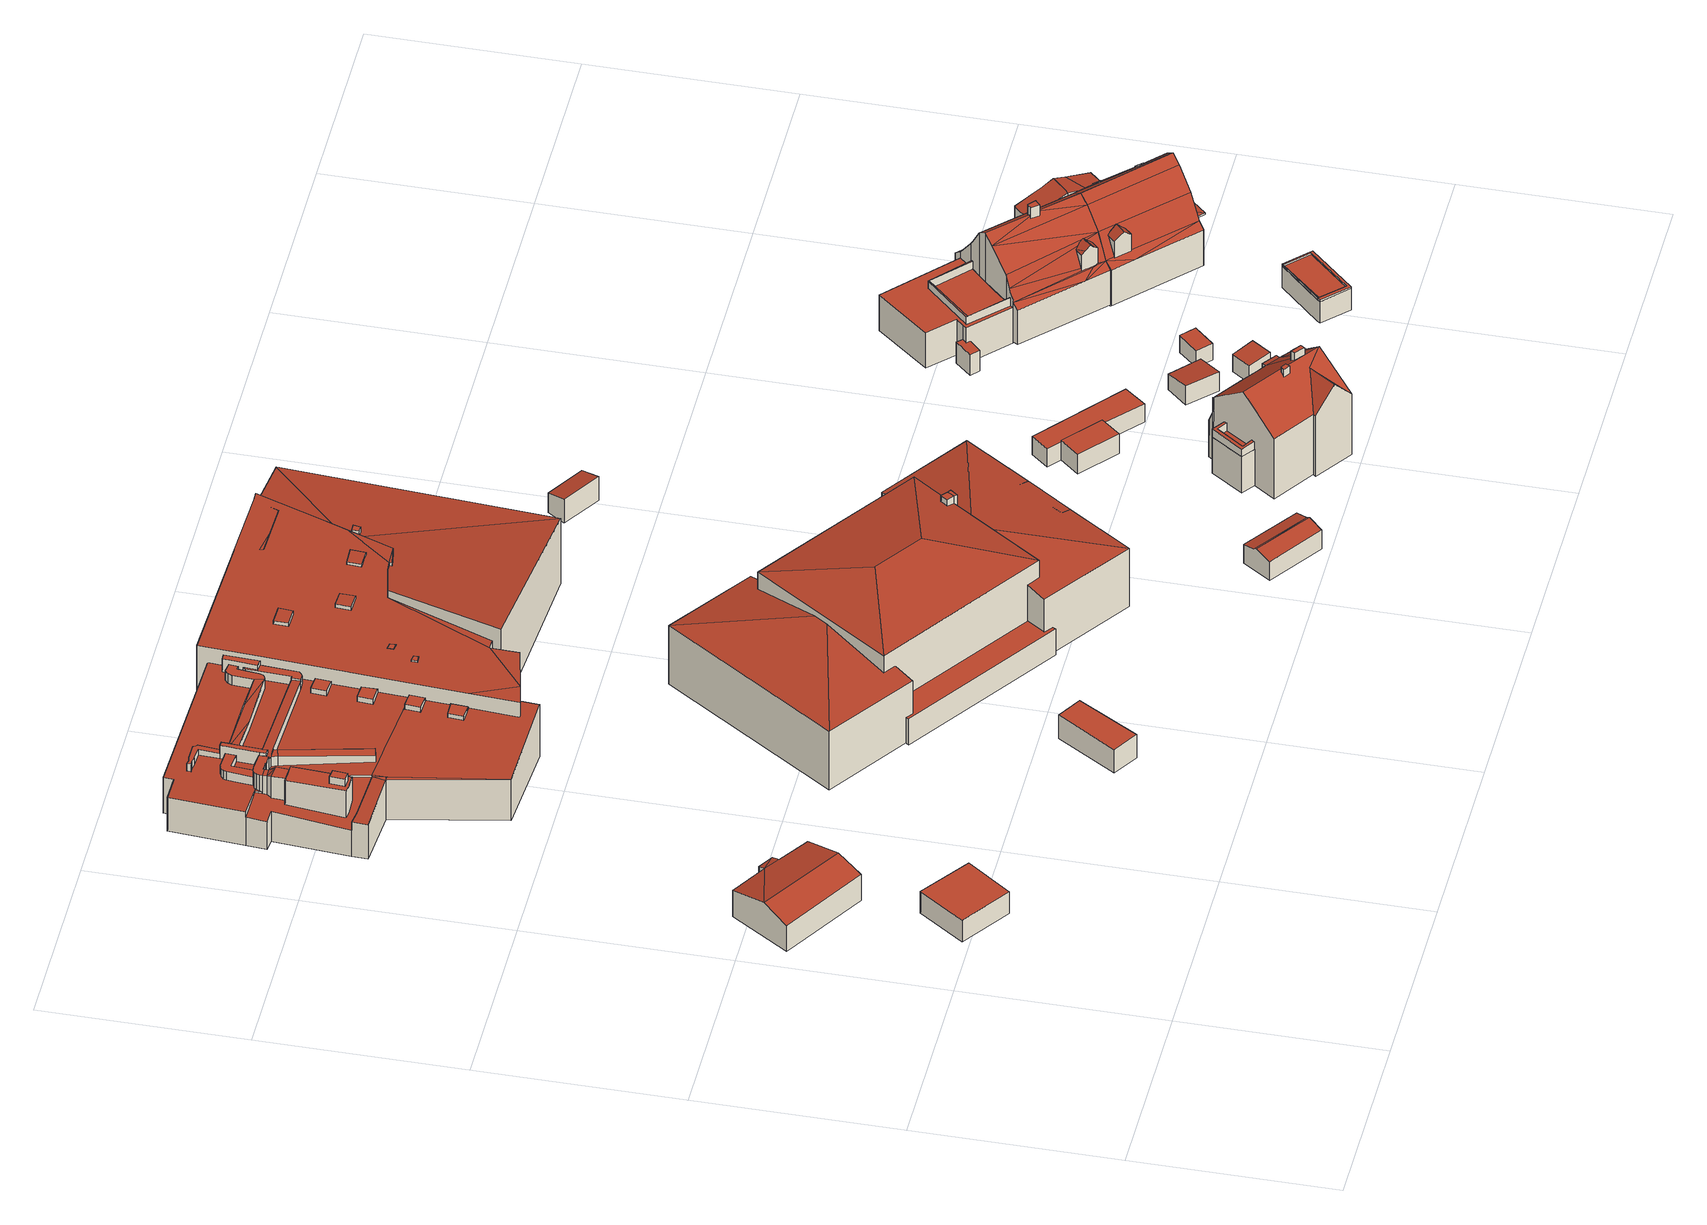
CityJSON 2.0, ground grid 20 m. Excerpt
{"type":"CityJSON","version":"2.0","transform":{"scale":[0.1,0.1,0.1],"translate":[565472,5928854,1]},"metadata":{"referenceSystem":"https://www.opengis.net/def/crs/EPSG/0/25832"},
"CityObjects":{
"building1":{"type":"Building","attributes":{"Grundfläche 2D":"32.081772","Grundhöhe NN":"3.167"},"geometry":[{"type":"Solid","lod":"3","boundaries":[[[[0,1,2,3]],[[4,5,3,2]],[[5,6,0,3]],[[6,7,1,0]],[[7,4,2,1]],[[7,6,5,4]]]],"semantics":{"surfaces":[{"type":"RoofSurface"},{"type":"WallSurface"},{"type":"GroundSurface"}],"values":[[0,1,1,1,1,2]]}}]},
"building2":{"type":"Building","attributes":{"Grundfläche 2D":"66.304563","Grundhöhe NN":"3.018"},"geometry":[{"type":"Solid","lod":"3","boundaries":[[[[8,9,10,11,12]],[[8,12,13]],[[8,13,14]],[[9,8,15]],[[16,10,9,17]],[[12,11,18,19]],[[13,12,19,20]],[[14,13,20,21]],[[8,14,21,22]],[[15,8,22,23]],[[17,9,15,23,24]],[[16,17,24,25]],[[18,11,10,16,25]],[[20,19,18,25,24,23,22,21]]]],"semantics":{"surfaces":[{"type":"RoofSurface"},{"type":"WallSurface"},{"type":"GroundSurface"}],"values":[[0,0,0,0,0,1,1,1,1,1,1,1,1,2]]}}]},
"building3":{"type":"Building","attributes":{"Grundfläche 2D":"19.728749","Grundhöhe NN":"2.658"},"geometry":[{"type":"Solid","lod":"3","boundaries":[[[[26,27,28,29]],[[30,31,29,28]],[[31,32,26,29]],[[32,33,27,26]],[[33,30,28,27]],[[33,32,31,30]]]],"semantics":{"surfaces":[{"type":"RoofSurface"},{"type":"WallSurface"},{"type":"GroundSurface"}],"values":[[0,1,1,1,1,2]]}}]},
"building4":{"type":"Building","attributes":{"Grundfläche 2D":"1103.505964","Grundhöhe NN":"2.574"},"children":["building4-1","building4-2","building4-3","building4-4","building4-5","building4-6","building4-7","building4-8","building4-9","building4-10","building4-11","building4-12","building4-13","building4-14","building4-15","building4-16","building4-17","building4-18","building4-19","building4-20","building4-21","building4-22","building4-23"],"geometry":[{"type":"MultiSurface","lod":"3","boundaries":[[[34,35,36]],[[37,38,39,40,41,42,43,44,45,36,35,46,47]],[[34,48,49,35]],[[50,49,48]],[[51,52,53,54,55,56,57],[58,59,60,61]],[[62,63,64,65,66,67,68,69,70,71,72,73,74]],[[75,68,67]],[[76,69,68]],[[77,70,69]],[[78,79,72]],[[79,73,72]],[[80,81,82,83,84,85,86,87,88]],[[84,83,82]],[[89,90,91,92,93,94,84,82,95,96,97,98,99],[100,101,102,103,104,105,106,107,108,109,110,111,112,113,114,115,116]],[[117,93,92,91,118]],[[84,119,120,85]],[[85,121,122,86]],[[123,124,125]],[[126,124,123]],[[124,127,128,129,71,130,131,125]],[[132,133,134,94,135,136,137,138,139,140,141,142],[143,144,145,146,147,148,149,150]],[[120,119,121]],[[151,121,119,152,153]],[[120,121,85]],[[43,42,41,108,107,106]],[[106,105,44,43]],[[105,104,45,44]],[[104,103,36,45]],[[103,102,101,48,34,36]],[[50,100,116,115,35,49]],[[115,114,46,35]],[[114,113,47,46]],[[37,47,113,112]],[[112,111,38,37]],[[111,110,109,40,39,38]],[[145,154,155,144,143,57,56,55,146]],[[149,52,51,57,143,150]],[[149,148,147,54,53,52]],[[55,54,147,146]],[[74,126,156,157,62]],[[158,159,160,161,62,157]],[[162,163,161,160,159,158,164,165]],[[63,163,162,165,164,166,167,168]],[[63,168,167,166,169,64]],[[96,95,82,81,80,75,67,66,65,64,169,170,97]],[[171,76,68,75,80,88,172]],[[69,76,171,173]],[[77,69,173,174]],[[129,72,71]],[[72,129,128,78]],[[78,128,127,79]],[[74,73,79,127,124,126]],[[98,97,170,175]],[[99,98,175,176]],[[89,99,176,177]],[[89,177,178,139,90]],[[90,139,138,91]],[[91,138,137,118]],[[93,117,118,137,136,135]],[[93,135,94]],[[94,134,84]],[[84,134,133,119]],[[179,86,122,121,180,181]],[[87,86,179,182]],[[88,87,182,172]],[[125,131,183,184]],[[123,125,184,185]],[[126,123,185,156]],[[70,130,71]],[[174,183,131,130,70,77]],[[119,133,132,152]],[[152,132,142,153]],[[153,142,186,187,151]],[[121,151,187,180]],[[140,139,178,188]],[[141,140,188,189]],[[142,141,189,186]],[[171,172,182,179,181,180,187,186,189,188,178,177,176,175,170,169,166,164,158,157,156,185,184,183,174,173]],[[163,63,62,161]]],"semantics":{"surfaces":[{"type":"RoofSurface"},{"type":"WallSurface"},{"type":"GroundSurface"}],"values":[0,0,0,0,0,0,0,0,0,0,0,0,0,0,0,0,0,0,0,0,0,0,0,0,1,1,1,1,1,1,1,1,1,1,1,1,1,1,1,1,1,1,1,1,1,1,1,1,1,1,1,1,1,1,1,1,1,1,1,1,1,1,1,1,1,1,1,1,1,1,1,1,1,1,1,1,1,2,0]}}]},
"building4-1":{"type":"BuildingInstallation","parents":["building4"],"geometry":[{"type":"MultiSurface","lod":"3","boundaries":[[[190,191,192,193,194]],[[195,196,197,192,191,190]],[[197,198,193,192]],[[199,194,193,198,200]],[[199,195,190,194]]],"semantics":{"surfaces":[{"type":"RoofSurface"},{"type":"WallSurface"}],"values":[0,1,1,1,1]}}]},
"building4-2":{"type":"BuildingInstallation","parents":["building4"],"geometry":[{"type":"MultiSurface","lod":"3","boundaries":[[[201,202,203,204]],[[205,206,202,201]],[[206,207,203,202]],[[208,204,203,207]],[[208,205,201,204]]],"semantics":{"surfaces":[{"type":"RoofSurface"},{"type":"WallSurface"}],"values":[0,1,1,1,1]}}]},
"building4-3":{"type":"BuildingInstallation","parents":["building4"],"geometry":[{"type":"MultiSurface","lod":"3","boundaries":[[[209,210,211,212,213,214,215,216,217,218,219]],[[220,221,215,214,222]],[[221,223,216,215]],[[224,225,219,218]],[[225,226,209,219]],[[227,210,209,226]],[[227,228,211,210]],[[228,229,212,211]]],"semantics":{"surfaces":[{"type":"RoofSurface"},{"type":"WallSurface"}],"values":[0,1,1,1,1,1,1,1]}}]},
"building4-4":{"type":"BuildingInstallation","parents":["building4"],"geometry":[{"type":"MultiSurface","lod":"3","boundaries":[[[230,231,232,233,234,235,236,237,238,239,240,241,242,243,244]],[[245,246,235,234]],[[246,247,236,235]],[[247,248,249,238,237,236]],[[249,250,239,238]],[[250,251,240,239]],[[251,252,241,240]],[[252,253,242,241]],[[253,254,243,242]],[[254,255,244,243]],[[255,256,257,231,230,244]],[[257,258,232,231]],[[258,259,233,232]]],"semantics":{"surfaces":[{"type":"RoofSurface"},{"type":"WallSurface"}],"values":[0,1,1,1,1,1,1,1,1,1,1,1,1]}}]},
"building4-5":{"type":"BuildingInstallation","parents":["building4"],"geometry":[{"type":"MultiSurface","lod":"3","boundaries":[[[260,261,262,263,264]],[[265,266,262,261]],[[266,267,263,262]],[[108,41,40,109,268,269,270,260,264,263,267]],[[270,271,261,260]],[[261,271,265]]],"semantics":{"surfaces":[{"type":"RoofSurface"},{"type":"WallSurface"}],"values":[0,1,1,1,1,1]}}]},
"building4-6":{"type":"BuildingInstallation","parents":["building4"],"geometry":[{"type":"MultiSurface","lod":"3","boundaries":[[[272,273,274,275,276]],[[277,274,273,278,279]],[[277,280,275,274]],[[281,282,272,276,275,280,283]]],"semantics":{"surfaces":[{"type":"RoofSurface"},{"type":"WallSurface"}],"values":[0,1,1,1]}}]},
"building4-7":{"type":"BuildingInstallation","parents":["building4"],"geometry":[{"type":"MultiSurface","lod":"3","boundaries":[[[284,273,272,285,286,287]],[[285,272,282,288]],[[273,284,287,289,290,278]]],"semantics":{"surfaces":[{"type":"RoofSurface"},{"type":"WallSurface"}],"values":[0,1,1]}}]},
"building4-8":{"type":"BuildingInstallation","parents":["building4"],"geometry":[{"type":"MultiSurface","lod":"3","boundaries":[[[291,292,293,294]],[[294,293,295,296]],[[296,297,291,294]],[[292,291,297,298]],[[298,295,293,292]]],"semantics":{"surfaces":[{"type":"RoofSurface"},{"type":"WallSurface"}],"values":[0,1,1,1,1]}}]},
"building4-9":{"type":"BuildingInstallation","parents":["building4"],"geometry":[{"type":"MultiSurface","lod":"3","boundaries":[[[299,300,301]],[[302,303,304,299,301,305,306,307,308,309,310,287,286,311,312]],[[299,304,313,314]],[[315,316,308,307]],[[317,289,287,310]],[[285,312,311]],[[285,311,286]],[[318,302,312,285,288]]],"semantics":{"surfaces":[{"type":"RoofSurface"},{"type":"WallSurface"}],"values":[0,0,1,1,1,1,1,1]}}]},
"building4-10":{"type":"BuildingInstallation","parents":["building4"],"geometry":[{"type":"MultiSurface","lod":"3","boundaries":[[[319,320,321,322,323,324,325,326,327,328,329,330,331,332,333,334,335]],[[93,336,329,328]],[[336,337,330,329]],[[337,338,331,330]],[[332,331,338,339]],[[339,94,333,332]],[[333,94,317,310,334]],[[310,309,308,316,319,335,334]],[[316,92,222,214,213,322,321,320,319]],[[213,212,229,340,324,323,322]],[[340,341,325,324]],[[341,342,326,325]],[[327,326,342,118]]],"semantics":{"surfaces":[{"type":"RoofSurface"},{"type":"WallSurface"}],"values":[0,1,1,1,1,1,1,1,1,1,1,1,1]}}]},
"building4-11":{"type":"BuildingInstallation","parents":["building4"],"geometry":[{"type":"MultiSurface","lod":"3","boundaries":[[[343,344,345,346,347,348,349,350,351,352,353,354,355]],[[300,299,351,350]],[[352,351,299,314,100,50,48,101,245,234,354,353]],[[301,300,350,349]],[[234,233,355,354]],[[259,224,218,217,216,223,315,346,345,344,343,355,233]],[[307,346,315]],[[307,306,305,348,347,346]],[[305,301,349,348]]],"semantics":{"surfaces":[{"type":"RoofSurface"},{"type":"WallSurface"}],"values":[0,1,1,1,1,1,1,1,1]}}]},
"building4-12":{"type":"BuildingInstallation","parents":["building4"],"geometry":[{"type":"MultiSurface","lod":"3","boundaries":[[[356,357,358,271,270,269,359,360,361,362,363]],[[268,364,359,269]],[[364,365,360,359]],[[313,304,361,360,365]],[[304,303,302,363,362,361]],[[366,356,363,302,318]],[[357,356,366,367]],[[367,368,358,357]],[[271,358,368,265]]],"semantics":{"surfaces":[{"type":"RoofSurface"},{"type":"WallSurface"}],"values":[0,1,1,1,1,1,1,1,1]}}]},
"building4-13":{"type":"BuildingInstallation","parents":["building4"],"geometry":[{"type":"MultiSurface","lod":"3","boundaries":[[[369,370,371,372]],[[372,371,373,374]],[[369,372,374,375]],[[370,369,375,376]],[[371,370,376,373]]],"semantics":{"surfaces":[{"type":"RoofSurface"},{"type":"WallSurface"}],"values":[0,1,1,1,1]}}]},
"building4-14":{"type":"BuildingInstallation","parents":["building4"],"geometry":[{"type":"MultiSurface","lod":"3","boundaries":[[[377,155,154,378,379,380]],[[378,154,145,381]],[[382,144,155,377]]],"semantics":{"surfaces":[{"type":"RoofSurface"},{"type":"WallSurface"}],"values":[0,1,1]}}]},
"building4-15":{"type":"BuildingInstallation","parents":["building4"],"geometry":[{"type":"MultiSurface","lod":"3","boundaries":[[[383,379,378]],[[384,379,383]],[[383,328,327,384]],[[384,377,380,379]],[[381,385,383,378]],[[135,93,328,383,385]],[[137,118,117,135,136]],[[386,384,327,118,137]],[[386,382,377,384]]],"semantics":{"surfaces":[{"type":"RoofSurface"},{"type":"WallSurface"}],"values":[0,0,0,0,1,1,1,1,1]}}]},
"building4-16":{"type":"BuildingInstallation","parents":["building4"],"geometry":[{"type":"MultiSurface","lod":"3","boundaries":[[[387,388,389,390]],[[390,389,61,60]],[[387,390,60,59]],[[388,387,59,58]],[[389,388,58,61]]],"semantics":{"surfaces":[{"type":"RoofSurface"},{"type":"WallSurface"}],"values":[0,1,1,1,1]}}]},
"building4-17":{"type":"BuildingInstallation","parents":["building4"],"geometry":[{"type":"MultiSurface","lod":"3","boundaries":[[[391,392,393,394]],[[395,396,391,394]],[[396,397,392,391]],[[398,393,392,397,399]],[[400,395,394,393,398]]],"semantics":{"surfaces":[{"type":"RoofSurface"},{"type":"WallSurface"}],"values":[0,1,1,1,1]}}]},
"building4-18":{"type":"BuildingInstallation","parents":["building4"],"geometry":[{"type":"MultiSurface","lod":"3","boundaries":[[[401,402,403,404]],[[404,403,405,406]],[[401,404,406,407]],[[402,401,407,408]],[[403,402,408,405]]],"semantics":{"surfaces":[{"type":"RoofSurface"},{"type":"WallSurface"}],"values":[0,1,1,1,1]}}]},
"building4-19":{"type":"BuildingInstallation","parents":["building4"],"geometry":[{"type":"MultiSurface","lod":"3","boundaries":[[[409,410,411,412]],[[410,409,413,414]],[[412,411,415,416]],[[409,412,416,413]],[[411,410,414,415]]],"semantics":{"surfaces":[{"type":"RoofSurface"},{"type":"WallSurface"}],"values":[0,1,1,1,1]}}]},
"building4-20":{"type":"BuildingInstallation","parents":["building4"],"geometry":[{"type":"MultiSurface","lod":"3","boundaries":[[[417,418,419,420]],[[420,419,421,422]],[[417,420,422,423]],[[418,417,423,424]],[[419,418,424,421]]],"semantics":{"surfaces":[{"type":"RoofSurface"},{"type":"WallSurface"}],"values":[0,1,1,1,1]}}]},
"building4-21":{"type":"BuildingInstallation","parents":["building4"],"geometry":[{"type":"MultiSurface","lod":"3","boundaries":[[[425,426,427,428]],[[428,427,429,430]],[[427,426,431,429]],[[425,428,430,432]],[[426,425,432,431]]],"semantics":{"surfaces":[{"type":"RoofSurface"},{"type":"WallSurface"}],"values":[0,1,1,1,1]}}]},
"building4-22":{"type":"BuildingInstallation","parents":["building4"],"geometry":[{"type":"MultiSurface","lod":"3","boundaries":[[[433,434,435,436,437]],[[434,438,83,435]],[[83,439,436,435]],[[439,440,441,433,437,436]],[[441,438,434,433]]],"semantics":{"surfaces":[{"type":"RoofSurface"},{"type":"WallSurface"}],"values":[0,1,1,1,1]}}]},
"building4-23":{"type":"BuildingInstallation","parents":["building4"],"geometry":[{"type":"MultiSurface","lod":"3","boundaries":[[[168,162,160,442]],[[162,165,159,160]],[[159,443,442,160]],[[442,443,167,168]],[[168,167,165,162]],[[165,167,443,159]]],"semantics":{"surfaces":[{"type":"RoofSurface"},{"type":"WallSurface"},{"type":"OuterCeilingSurface"}],"values":[0,1,1,1,1,2]}}]},
"building5":{"type":"Building","attributes":{"Grundfläche 2D":"733.762186","Grundhöhe NN":"1.972"},"children":["building5-1","building5-2"],"geometry":[{"type":"Solid","lod":"3","boundaries":[[[[444,445,446,447,448,449,450]],[[451,452,453,449,448,454]],[[454,455,456,457,451]],[[458,459,460]],[[458,461,462,459]],[[463,464,465,462,461]],[[465,460,459,462]],[[466,467,468,469]],[[470,466,469,471,472]],[[473,474,475,468,467]],[[476,477,478,479,480,481,482,483]],[[456,476,483,457]],[[484,451,457,483,482,485]],[[452,451,484,486]],[[452,486,487,488]],[[489,488,487,490]],[[453,489,490,491]],[[449,453,491,492]],[[450,449,492,493]],[[444,450,493,494]],[[475,458,460,471,469,468]],[[477,476,456,455,461,458,475,474]],[[448,447,446,445,465,464,463,461,455,454]],[[494,495,472,471,460,465,445,444]],[[467,466,496,497]],[[478,473,467,497,498,479]],[[473,478,477,474]],[[470,472,495,499]],[[466,470,499,496]],[[480,479,498,500]],[[481,480,500,501]],[[482,481,501,485]],[[493,492,491,490,487,486,484,485,501,500,498,497,496,499,495,494]],[[452,488,489,453]]]],"semantics":{"surfaces":[{"type":"RoofSurface"},{"type":"WallSurface"},{"type":"GroundSurface"}],"values":[[0,0,0,0,0,0,0,0,0,0,0,1,1,1,1,1,1,1,1,1,1,1,1,1,1,1,1,1,1,1,1,1,2,0]]}}]},
"building5-1":{"type":"BuildingInstallation","parents":["building5"],"geometry":[{"type":"MultiSurface","lod":"3","boundaries":[[[502,503,504,505]],[[506,505,504,463,447]],[[502,505,506,507]],[[446,464,503,502,507]],[[446,447,463,464]]],"semantics":{"surfaces":[{"type":"RoofSurface"},{"type":"WallSurface"}],"values":[0,1,1,1,1]}}]},
"building5-2":{"type":"BuildingInstallation","parents":["building5"],"geometry":[{"type":"MultiSurface","lod":"3","boundaries":[[[508,509,504,503]],[[464,510,508,503]],[[509,508,510,511]],[[511,463,504,509]]],"semantics":{"surfaces":[{"type":"RoofSurface"},{"type":"WallSurface"}],"values":[0,1,1,1]}}]},
"building6":{"type":"Building","attributes":{"Grundfläche 2D":"21.593379","Grundhöhe NN":"2.164"},"geometry":[{"type":"Solid","lod":"3","boundaries":[[[[512,513,514,515]],[[513,512,516]],[[517,518,516,519]],[[513,516,518]],[[515,514,520,521]],[[519,516,512,515,521,522]],[[517,519,522,523]],[[514,513,518,517,523,520]],[[522,521,520,523]]]],"semantics":{"surfaces":[{"type":"RoofSurface"},{"type":"WallSurface"},{"type":"GroundSurface"}],"values":[[0,0,0,0,1,1,1,1,2]]}}]},
"building7":{"type":"Building","attributes":{"Grundfläche 2D":"8.983586","Grundhöhe NN":"2.591"},"geometry":[{"type":"Solid","lod":"3","boundaries":[[[[524,525,526,527]],[[528,529,527,526]],[[529,530,524,527]],[[530,531,525,524]],[[531,528,526,525]],[[531,530,529,528]]]],"semantics":{"surfaces":[{"type":"RoofSurface"},{"type":"WallSurface"},{"type":"GroundSurface"}],"values":[[0,1,1,1,1,2]]}}]},
"building8":{"type":"Building","attributes":{"Grundfläche 2D":"88.798028","Grundhöhe NN":"1.795"},"children":["building8-1","building8-2","building8-3"],"geometry":[{"type":"Solid","lod":"3","boundaries":[[[[532,533,534,535,536,537]],[[538,539,540]],[[538,541,542]],[[542,543,538]],[[542,544,545,546]],[[547,548,543,542,546]],[[548,547,546,549,550,551,552,553,554,555,556,557,543]],[[558,552,551]],[[559,560,561,562,539,538,543,557,556,555,554]],[[562,563,564,539]],[[540,539,564]],[[565,566,567,568]],[[569,570,571,572]],[[573,574,571,570]],[[575,576,577,578,574,573]],[[576,579,580,577]],[[581,580,579]],[[582,572,571]],[[568,567,583,584]],[[565,568,584,585]],[[566,565,585,586]],[[536,535,587,588]],[[537,536,588,589]],[[532,537,589,590]],[[538,540,591,592,572,541]],[[542,541,572,582]],[[542,582,571,544]],[[544,571,574,545]],[[545,574,578,546]],[[581,551,550,549,546,578,577,580]],[[551,581,593,558]],[[535,534,533,532,590,594,561,560,559,554,553,552,558,593,587]],[[562,561,594,595]],[[563,562,595,596]],[[591,540,564,563,596]],[[572,592,597,598,569]],[[599,579,576,575,573,570,569,598,600],[566,586,583,567]],[[601,593,581,579,599]],[[602,603,604,605]],[[601,604,603,593]],[[606,602,605,607]],[[608,606,607,609]],[[610,608,609,611]],[[592,610,611,597]],[[586,585,584,583]],[[587,593,603,602,606,608,610,592,591,596,595,594,590,589,588]],[[597,611,609,607,605,604,601,599,600,598]]]],"semantics":{"surfaces":[{"type":"RoofSurface"},{"type":"WallSurface"},{"type":"GroundSurface"}],"values":[[0,0,0,0,0,0,0,0,0,0,0,0,0,0,0,0,0,0,1,1,1,1,1,1,1,1,1,1,1,1,1,1,1,1,1,1,1,1,1,1,1,1,1,1,2,2,2]]}}]},
"building8-1":{"type":"BuildingInstallation","parents":["building8"],"geometry":[{"type":"MultiSurface","lod":"3","boundaries":[[[612,613,614,615,616,617,618,619]],[[612,532,533,613]],[[533,620,614,613]],[[615,614,620,621]],[[621,534,616,615]],[[616,534,535,617]],[[535,536,618,617]],[[536,537,619,618]],[[537,532,612,619]]],"semantics":{"surfaces":[{"type":"RoofSurface"},{"type":"WallSurface"}],"values":[0,1,1,1,1,1,1,1,1]}}]},
"building8-2":{"type":"BuildingInstallation","parents":["building8"],"geometry":[{"type":"MultiSurface","lod":"3","boundaries":[[[622,623,624,625,626]],[[627,628,622,626]],[[628,548,629,624,623,622]],[[629,630,625,624]],[[547,627,626,625,630]]],"semantics":{"surfaces":[{"type":"RoofSurface"},{"type":"WallSurface"}],"values":[0,1,1,1,1]}}]},
"building8-3":{"type":"BuildingInstallation","parents":["building8"],"geometry":[{"type":"MultiSurface","lod":"3","boundaries":[[[631,632,633,634,635]],[[633,632,636,637]],[[634,633,637,638]],[[639,631,635,634,638,640]],[[632,631,639,636]]],"semantics":{"surfaces":[{"type":"RoofSurface"},{"type":"WallSurface"}],"values":[0,1,1,1,1]}}]},
"building9":{"type":"Building","attributes":{"Grundfläche 2D":"37.172979","Grundhöhe NN":"1.968"},"geometry":[{"type":"Solid","lod":"3","boundaries":[[[[641,642,643,644]],[[645,646,647,648,649,650,651]],[[641,647,652,653,642]],[[643,642,653,654]],[[648,644,643,654,655,649]],[[644,648,647,641]],[[650,649,655,656]],[[651,650,656,657]],[[645,651,657,658]],[[646,645,658,659]],[[652,647,646,659]],[[654,653,652,659,658,657,656,655]]]],"semantics":{"surfaces":[{"type":"RoofSurface"},{"type":"WallSurface"},{"type":"GroundSurface"}],"values":[[0,0,1,1,1,1,1,1,1,1,1,2]]}}]},
"building10":{"type":"Building","attributes":{"Grundfläche 2D":"9.899583","Grundhöhe NN":"1.962"},"geometry":[{"type":"Solid","lod":"3","boundaries":[[[[660,661,662,663]],[[664,665,663,662]],[[665,666,660,663]],[[666,667,661,660]],[[667,664,662,661]],[[667,666,665,664]]]],"semantics":{"surfaces":[{"type":"RoofSurface"},{"type":"WallSurface"},{"type":"GroundSurface"}],"values":[[0,1,1,1,1,2]]}}]},
"building11":{"type":"Building","attributes":{"Grundfläche 2D":"5.701785","Grundhöhe NN":"1.971"},"geometry":[{"type":"Solid","lod":"3","boundaries":[[[[668,669,670,671]],[[672,673,671,670]],[[673,674,668,671]],[[674,675,669,668]],[[675,672,670,669]],[[675,674,673,672]]]],"semantics":{"surfaces":[{"type":"RoofSurface"},{"type":"WallSurface"},{"type":"GroundSurface"}],"values":[[0,1,1,1,1,2]]}}]},
"building12":{"type":"Building","attributes":{"Grundfläche 2D":"4.587605","Grundhöhe NN":"1.963"},"geometry":[{"type":"Solid","lod":"3","boundaries":[[[[676,677,678,679]],[[680,681,679,678]],[[681,682,676,679]],[[682,683,677,676]],[[683,680,678,677]],[[683,682,681,680]]]],"semantics":{"surfaces":[{"type":"RoofSurface"},{"type":"WallSurface"},{"type":"GroundSurface"}],"values":[[0,1,1,1,1,2]]}}]},
"building13":{"type":"Building","attributes":{"Grundfläche 2D":"68.972639","Grundhöhe NN":"1.799"},"children":["building13-1"],"geometry":[{"type":"Solid","lod":"3","boundaries":[[[[684,685,686,687,688,689,690,691,692,693,694,695,696,697,698,699]],[[700,701,702,703,704,705]],[[706,707,708,685,684,699,698,697,709,710]],[[686,685,708,711]],[[687,686,711,712]],[[713,714,690,689,688,687,712,715]],[[691,690,714,716]],[[692,691,716,717]],[[693,692,717,718]],[[694,693,718,719]],[[694,719,720,704,695]],[[695,704,703,696]],[[721,709,697,696,703,702]],[[705,704,720,722]],[[700,705,722,723]],[[701,700,723,724]],[[702,701,724,721]],[[716,714,713,715,712,711,708,707,706,710,709,721,724,723,722,720,719,718,717]]]],"semantics":{"surfaces":[{"type":"RoofSurface"},{"type":"WallSurface"},{"type":"GroundSurface"}],"values":[[0,0,1,1,1,1,1,1,1,1,1,1,1,1,1,1,1,2]]}}]},
"building13-1":{"type":"BuildingInstallation","parents":["building13"],"geometry":[{"type":"MultiSurface","lod":"3","boundaries":[[[725,726,727,728,729,730,731,732]],[[728,727,689,733]],[[733,734,729,728]],[[730,729,734,698]],[[698,699,731,730]],[[732,731,699,735]],[[735,736,725,732]],[[736,688,726,725]],[[688,689,727,726]]],"semantics":{"surfaces":[{"type":"RoofSurface"},{"type":"WallSurface"}],"values":[0,1,1,1,1,1,1,1,1]}}]},
"building14":{"type":"Building","attributes":{"Grundfläche 2D":"20.502303","Grundhöhe NN":"1.827"},"children":["building14-1","building14-2"],"geometry":[{"type":"Solid","lod":"3","boundaries":[[[[737,738,739,740,741,742]],[[743,744,745,740,739,738]],[[745,746,741,740]],[[746,747,742,741]],[[742,747,748,743,738,737]],[[746,745,744,743,748,747]]]],"semantics":{"surfaces":[{"type":"RoofSurface"},{"type":"WallSurface"},{"type":"GroundSurface"}],"values":[[0,1,1,1,1,2]]}}]},
"building14-1":{"type":"BuildingInstallation","parents":["building14"],"geometry":[{"type":"MultiSurface","lod":"3","boundaries":[[[749,750,751,752,753,754,755,756]],[[742,737,750,749]],[[751,757,758,752]],[[759,753,752,758]],[[739,740,755,754]],[[740,741,756,755]],[[741,742,749,756]]],"semantics":{"surfaces":[{"type":"RoofSurface"},{"type":"WallSurface"}],"values":[0,1,1,1,1,1,1]}}]},
"building14-2":{"type":"BuildingInstallation","parents":["building14"],"geometry":[{"type":"MultiSurface","lod":"3","boundaries":[[[754,753,760,751,750,761]],[[737,738,761,750]],[[738,739,754,761]],[[760,753,759,762]],[[751,760,762,757]]],"semantics":{"surfaces":[{"type":"RoofSurface"},{"type":"WallSurface"}],"values":[0,1,1,1,1]}}]},
"building15":{"type":"Building","attributes":{"Grundfläche 2D":"99.642586","Grundhöhe NN":"1.978"},"children":["building15-1","building15-2","building15-3"],"geometry":[{"type":"Solid","lod":"3","boundaries":[[[[763,764,765,766]],[[767,766,765,768,769]],[[770,771,767,769,772,773]],[[766,767,771,770,774,766,763]],[[775,763,766,774]],[[776,763,775,774]],[[774,770,776]],[[776,777,763]],[[778,779,764]],[[765,764,780,769,768]],[[781,776,770]],[[779,780,764]],[[782,778,783]],[[779,778,782,784]],[[785,779,784,782,786]],[[783,787,782]],[[787,788,789,785,786,782,790,782]],[[791,792,793,794,795,789,788,796]],[[797,798,793,792,791]],[[793,798,797,799,800]],[[801,800,799,797,802,803]],[[804,800,801]],[[805,806,807,803,802,797,791,796,788,787,783,778,764,763,777,808,809]],[[804,801,803,807,810]],[[800,804,810,811]],[[793,800,811,812]],[[813,814,789,795,794,793,812,815]],[[785,789,814,816]],[[817,780,779,785,816,818]],[[819,820,821,770,773,772,769,780,817,822]],[[781,770,821,823]],[[777,776,781,823,808]],[[809,808,823,821,820,819,822,817,818,816,814,813,815,812,811,810,807,806,805]]]],"semantics":{"surfaces":[{"type":"RoofSurface"},{"type":"WallSurface"},{"type":"GroundSurface"}],"values":[[0,0,0,0,0,0,0,0,0,0,0,0,0,0,0,0,0,0,0,0,0,0,1,1,1,1,1,1,1,1,1,1,2]]}}]},
"building15-1":{"type":"BuildingInstallation","parents":["building15"],"geometry":[{"type":"MultiSurface","lod":"3","boundaries":[[[824,825,826,827,828]],[[826,829,830,827]],[[768,831,832,830,829,833]],[[834,832,831,835]],[[766,824,828,775]],[[833,829,826,825,765]],[[767,836,834,835,831]],[[836,771,774,775,828,827,830,832,834]]],"semantics":{"surfaces":[{"type":"RoofSurface"},{"type":"WallSurface"}],"values":[0,0,0,0,1,1,1,1]}}]},
"building15-2":{"type":"BuildingInstallation","parents":["building15"],"geometry":[{"type":"MultiSurface","lod":"3","boundaries":[[[837,838,839,840,841,842,843,844]],[[845,846,840,839]],[[841,840,846,782]],[[842,841,782,847]],[[847,848,843,842]],[[786,784,845,839,838,837,844,843,848,790]]],"semantics":{"surfaces":[{"type":"RoofSurface"},{"type":"WallSurface"}],"values":[0,1,1,1,1,1]}}]},
"building15-3":{"type":"BuildingInstallation","parents":["building15"],"geometry":[{"type":"MultiSurface","lod":"3","boundaries":[[[849,850,851,852,853,854,855,856,857]],[[858,799,798,792,851,850,849,857]],[[853,852,796]],[[855,854,853,796,791,797,802]],[[858,857,856,855,802,859]]],"semantics":{"surfaces":[{"type":"RoofSurface"},{"type":"WallSurface"}],"values":[0,1,1,1,1]}}]},
"building16":{"type":"Building","attributes":{"Grundfläche 2D":"98.443975","Grundhöhe NN":"1.949"},"children":["building16-1","building16-2","building16-3","building16-4","building16-5"],"geometry":[{"type":"Solid","lod":"3","boundaries":[[[[860,763,777]],[[861,763,860]],[[862,863,861]],[[864,865,763,861,863]],[[866,863,862]],[[865,864,863,867,764,763]],[[867,868,778,764]],[[868,869,783,778]],[[870,787,869]],[[787,783,869]],[[871,872,788,870,873,874,875]],[[788,787,870]],[[876,877,788,872,871,875,874,873,878,879,880]],[[881,882,883,884,878,885,796]],[[884,883,882,881,796,788,877,876,880,879,878]],[[797,886,885,887,888]],[[791,889,885,886,797]],[[796,885,889,791]],[[890,891,892,797,888,887]],[[892,797,892,891]],[[802,803,802,797]],[[892,891,803,802,797]],[[860,777,893,894]],[[862,861,860,894,895]],[[866,862,895,896]],[[863,866,896,897]],[[863,897,898,899,900,901,902,890,887,885,878,873,870,869,868,867]],[[803,891,890,902,903]],[[904,893,777,763,764,778,783,787,788,796,791,797,802,803,903,905]],[[898,897,896,895,894,893,904,905,903,902,901,900,899]]]],"semantics":{"surfaces":[{"type":"RoofSurface"},{"type":"WallSurface"},{"type":"GroundSurface"}],"values":[[0,0,0,0,0,0,0,0,0,0,0,0,0,0,0,0,0,0,0,0,0,0,1,1,1,1,1,1,1,2]]}}]},
"building16-1":{"type":"BuildingInstallation","parents":["building16"],"geometry":[{"type":"MultiSurface","lod":"3","boundaries":[[[906,907,908,909,910,911]],[[912,913,914,910,909,915]],[[916,864,907,906,911]],[[908,915,909]],[[917,914,913,912,865]],[[914,917,916,911,910]]],"semantics":{"surfaces":[{"type":"RoofSurface"},{"type":"WallSurface"}],"values":[0,0,1,1,1,1]}}]},
"building16-2":{"type":"BuildingInstallation","parents":["building16"],"geometry":[{"type":"MultiSurface","lod":"3","boundaries":[[[918,919,920,921]],[[919,879,922,923,880,920]],[[924,925,926,923,922]],[[879,919,918,927,874,879,922,884,928,925,924,922]],[[929,927,918,921]],[[928,930,926,925]],[[883,923,880,875,929,921,920,880,923,926,930]]],"semantics":{"surfaces":[{"type":"RoofSurface"},{"type":"WallSurface"}],"values":[0,0,0,1,1,1,1]}}]},
"building16-3":{"type":"BuildingInstallation","parents":["building16"],"geometry":[{"type":"MultiSurface","lod":"3","boundaries":[[[931,932,933,934]],[[932,935,936,937,938,939,933]],[[931,940,871,876,882,936,935,932]],[[881,877,872,941,934,933,939,938,937]],[[941,940,931,934]]],"semantics":{"surfaces":[{"type":"RoofSurface"},{"type":"WallSurface"}],"values":[0,0,1,1,1]}}]},
"building16-4":{"type":"BuildingInstallation","parents":["building16"],"geometry":[{"type":"MultiSurface","lod":"3","boundaries":[[[942,943,855,944,854,853]],[[945,946,947,948,949,950,943,942]],[[853,796,946,945,942]],[[888,951,950,949,948,889,886]],[[951,892,943,950]],[[892,802,855,943]],[[802,797,791,796,853,854,944,855]]],"semantics":{"surfaces":[{"type":"RoofSurface"},{"type":"WallSurface"}],"values":[0,0,1,1,1,1,1]}}]},
"building16-5":{"type":"BuildingInstallation","parents":["building16"],"geometry":[{"type":"MultiSurface","lod":"3","boundaries":[[[952,953,954,955]],[[952,956,957,958,953]],[[956,959,957]],[[960,952,955,961]],[[956,952,960,962]],[[962,963,959,956]],[[964,961,955,954,953,958,957,959,963]],[[962,960,961,964,963]]],"semantics":{"surfaces":[{"type":"RoofSurface"},{"type":"WallSurface"},{"type":"OuterCeilingSurface"}],"values":[0,0,0,1,1,1,1,2]}}]}
},
"vertices":[
[53,204,47],[101,171,47],[133,215,47],[85,249,47],[133,215,22],[85,249,22],[53,204,22],[101,171,22],
[81,391,52],[25,379,60],[107,329,60],[126,361,52],[96,381,52],[100,388,50],[85,397,50],[47,413,50],[93,305,50],[9,355,50],[126,361,20],[96,381,20],[100,388,20],[85,397,20],[81,391,20],[47,413,20],[9,355,20],[93,305,20],
[344,107,44],[380,167,44],[356,181,44],[319,122,44],[356,181,17],[319,122,17],[344,107,17],[380,167,17],
[174,889,77],[211,877,82],[208,886,82],[217,884,82],[219,904,82],[222,904,82],[223,904,82],[224,913,82],[221,913,82],[215,914,82],[211,911,82],[209,907,82],[214,878,82],[216,880,82],[123,892,70],[158,880,75],[122,883,70],[75,775,80],[75,773,80],[81,772,80],[95,772,80],[98,829,80],[95,829,80],[78,830,80],[90,775,80],[81,775,80],[82,790,80],[91,789,80],[418,932,112],[355,936,105],[233,944,91],[230,885,91],[222,747,91],[219,692,91],[235,648,94],[277,685,98],[321,788,103],[354,795,107],[363,796,108],[397,842,111],[427,932,113],[216,644,91],[275,657,99],[286,685,99],[363,793,108],[381,796,110],[216,644,74],[219,692,74],[222,747,74],[221,747,74],[123,760,62],[123,746,62],[141,636,64],[234,630,77],[235,648,77],[62,934,55],[57,861,55],[85,859,57],[101,862,59],[94,852,58],[103,852,59],[226,819,74],[232,919,73],[233,934,73],[86,943,57],[85,933,57],[122,883,61],[123,892,61],[174,889,67],[208,886,71],[209,907,71],[211,911,71],[215,914,71],[221,913,72],[224,913,72],[223,904,72],[222,904,72],[219,904,72],[217,884,72],[216,880,72],[214,878,72],[211,877,71],[158,880,65],[86,852,58],[85,852,57],[121,759,62],[123,747,62],[118,746,62],[119,745,62],[492,927,92],[397,842,101],[475,663,92],[427,932,100],[381,796,103],[363,793,105],[363,796,105],[321,788,111],[283,676,116],[73,763,48],[121,759,58],[123,760,59],[94,852,57],[86,852,55],[85,852,55],[85,859,55],[57,861,49],[55,841,48],[67,840,51],[62,765,46],[78,830,52],[82,830,53],[95,829,56],[98,829,57],[95,772,53],[81,772,50],[75,773,49],[75,775,49],[61,750,56],[73,763,57],[62,765,56],[95,829,79],[82,830,79],[427,932,16],[418,932,16],[409,907,16],[409,907,51],[409,907,53],[409,907,112],[360,910,53],[360,910,106],[360,910,16],[360,910,51],[355,936,16],[355,936,51],[355,936,53],[233,944,16],[233,934,16],[275,657,16],[235,648,16],[277,685,16],[286,685,16],[86,943,16],[85,933,16],[62,934,16],[57,861,16],[141,636,16],[118,746,16],[119,745,16],[234,630,16],[283,676,16],[475,663,16],[492,927,16],[62,765,16],[61,750,16],[55,841,16],[67,840,16],
[217,692,77],[217,693,77],[218,708,77],[204,708,77],[203,693,77],[217,692,74],[217,693,74],[218,708,74],[204,708,72],[203,693,72],[204,701,72],
[225,819,78],[226,834,78],[212,835,78],[211,820,78],[225,819,74],[226,834,73],[212,835,72],[211,820,72],
[96,892,68],[94,890,68],[93,887,68],[91,862,68],[92,862,68],[100,862,68],[102,884,68],[117,883,68],[118,892,68],[118,893,68],[100,894,68],[101,865,59],[102,884,59],[100,862,59],[117,883,61],[118,893,61],[100,894,59],[96,892,58],[94,890,58],[93,887,58],[91,862,58],
[106,919,67],[107,919,67],[119,918,67],[118,898,67],[123,898,67],[125,920,67],[124,921,67],[123,922,67],[122,924,67],[108,924,67],[107,924,67],[102,923,67],[98,924,67],[98,920,67],[101,920,67],[123,898,61],[125,920,61],[124,921,61],[123,922,61],[122,924,61],[108,924,59],[107,924,59],[102,923,59],[98,924,58],[98,920,58],[101,920,59],[106,919,59],[107,919,59],[119,918,61],[118,898,61],
[222,886,87],[229,885,87],[230,919,87],[224,919,87],[224,913,87],[229,885,73],[230,919,73],[224,919,72],[223,900,72],[223,900,82],[222,886,82],[229,885,82],
[128,847,72],[119,845,72],[139,760,72],[148,762,72],[128,845,72],[139,760,64],[119,845,61],[137,768,64],[148,762,65],[128,845,62],[128,847,62],[145,772,65],
[118,848,72],[127,851,72],[118,851,72],[117,851,72],[127,851,62],[117,851,61],[118,848,61],
[209,792,78],[208,777,78],[223,776,78],[223,791,78],[223,776,74],[223,791,74],[209,792,72],[208,777,72],
[121,861,72],[121,860,72],[121,855,72],[216,845,80],[217,845,80],[217,854,80],[116,855,72],[116,858,72],[116,861,72],[112,861,72],[112,856,72],[112,852,72],[119,851,72],[127,851,73],[217,854,72],[121,861,61],[116,861,61],[112,861,60],[112,852,60],[216,845,72],
[112,861,76],[101,862,76],[100,862,76],[92,862,76],[91,862,76],[88,860,76],[86,858,76],[85,855,76],[85,852,76],[94,852,76],[94,853,76],[95,853,76],[101,853,76],[102,853,76],[103,852,76],[112,852,76],[112,856,76],[94,853,58],[95,853,58],[101,853,59],[102,853,59],[88,860,58],[86,858,58],[85,855,58],
[118,893,76],[118,892,76],[117,883,76],[116,861,76],[116,858,76],[116,855,76],[121,855,76],[121,860,76],[121,861,76],[122,883,76],[123,892,76],[123,898,76],[118,898,76],
[222,845,82],[225,847,82],[227,849,82],[221,897,82],[219,854,82],[217,854,82],[217,845,82],[216,845,82],[221,897,72],[219,854,72],[222,845,73],[225,847,73],[227,849,73],
[403,832,106],[409,832,106],[410,839,106],[403,839,106],[410,839,100],[403,839,100],[403,832,100],[409,832,100],
[82,843,79],[96,842,79],[94,842,79],[85,843,79],[96,842,57],[82,843,54],
[94,848,76],[85,848,76],[94,848,57],[85,848,55],
[81,775,88],[90,775,88],[91,789,88],[82,790,88],
[355,833,109],[354,819,109],[369,818,111],[370,833,111],[370,833,108],[355,833,106],[354,819,106],[369,818,108],[364,819,108],[369,822,108],
[271,868,100],[286,867,102],[287,881,102],[271,882,100],[287,881,98],[271,882,96],[271,868,96],[286,867,98],
[248,745,96],[254,745,96],[254,750,96],[248,751,96],[248,745,94],[254,745,95],[254,750,95],[248,751,94],
[300,817,104],[315,816,105],[315,831,105],[301,832,104],[315,831,102],[301,832,100],[300,817,100],[315,816,102],
[259,769,97],[265,768,97],[265,774,97],[259,775,97],[265,774,96],[259,775,96],[265,768,96],[259,769,96],
[206,733,78],[220,732,78],[221,747,78],[207,748,78],[207,747,78],[220,732,74],[207,748,72],[207,747,72],[206,733,72],
[418,932,53],[418,932,51],
[574,372,83],[587,363,83],[562,327,91],[558,320,92],[545,302,96],[675,334,78],[588,393,78],[558,160,78],[600,223,78],[631,268,78],[537,290,96],[496,229,82],[484,237,82],[472,219,78],[336,337,102],[437,367,118],[427,472,102],[496,229,102],[485,334,118],[558,320,102],[562,327,102],[587,363,102],[365,540,78],[250,368,78],[377,398,95],[386,411,95],[448,483,78],[427,472,82],[436,465,82],[335,310,78],[348,329,82],[336,337,82],[484,237,40],[348,329,40],[335,310,40],[329,315,40],[327,312,40],[478,210,40],[480,213,40],[472,219,40],[558,160,10],[480,213,10],[600,223,10],[591,229,10],[591,229,80],[621,275,80],[621,275,10],[631,268,10],[675,334,10],[588,393,10],[574,372,10],[436,465,10],[365,540,10],[250,368,10],[329,315,10],[448,483,10],[327,312,10],[478,210,10],
[565,325,111],[562,327,111],[558,320,111],[560,318,111],[560,318,92],[565,325,91],
[556,332,111],[551,325,111],[556,332,104],[551,325,104],
[629,61,37],[682,24,37],[690,35,34],[637,72,34],[627,58,39],[671,8,34],[680,21,39],[618,44,34],[690,35,12],[637,72,12],[618,44,12],[671,8,12],
[570,695,39],[559,678,43],[596,654,44],[607,672,39],[596,654,16],[607,672,16],[570,695,16],[559,678,16],
[748,86,52],[750,89,52],[768,116,52],[770,118,52],[757,127,52],[735,95,52],[833,45,110],[810,49,103],[809,10,80],[855,77,80],[846,84,80],[820,54,110],[849,88,79],[835,98,79],[832,94,80],[822,62,104],[820,57,108],[822,100,80],[807,111,80],[778,130,80],[770,118,92],[768,116,94],[756,98,110],[793,73,110],[798,69,110],[810,61,110],[778,131,80],[750,89,102],[748,86,99],[733,65,80],[774,38,80],[772,35,80],[792,22,103],[817,125,32],[810,115,32],[826,105,32],[833,115,32],[859,82,51],[858,83,51],[849,88,52],[855,77,66],[849,89,51],[835,98,52],[826,105,51],[810,115,51],[822,100,66],[832,94,65],[781,135,51],[807,111,66],[778,130,66],[846,84,66],[826,105,10],[833,115,10],[817,125,10],[810,115,10],[770,118,10],[757,127,10],[735,95,10],[748,86,10],[809,10,10],[855,77,10],[778,131,10],[733,65,10],[774,38,10],[772,35,10],[855,77,8],[859,82,8],[781,135,8],[858,83,8],[778,131,8],[832,94,10],[778,130,10],[778,130,8],[832,94,8],[835,98,10],[835,98,8],[849,88,10],[849,88,8],[846,84,10],[846,84,8],
[748,86,61],[750,89,61],[739,95,61],[758,122,61],[768,116,61],[770,118,61],[757,127,61],[735,95,61],[739,95,52],[758,122,52],
[812,63,116],[820,57,116],[821,56,116],[824,60,116],[814,67,116],[814,67,105],[812,63,108],[821,56,108],[824,60,105],
[795,64,115],[797,68,115],[792,71,115],[789,68,115],[790,67,115],[797,68,109],[792,71,109],[789,68,106],[795,64,106],[790,67,106],
[746,263,33],[730,244,33],[766,214,33],[782,233,33],[748,290,31],[734,273,31],[746,263,31],[782,233,31],[780,231,31],[814,201,31],[831,222,31],[746,263,10],[730,244,10],[766,214,10],[780,231,10],[814,201,10],[831,222,10],[748,290,10],[734,273,10],
[890,166,28],[863,190,28],[845,170,32],[871,145,32],[845,170,10],[871,145,10],[890,166,10],[863,190,10],
[900,139,30],[887,121,30],[907,106,32],[920,125,32],[907,106,10],[920,125,10],[900,139,10],[887,121,10],
[912,160,29],[929,179,30],[916,191,30],[899,172,29],[916,191,10],[899,172,10],[912,160,10],[929,179,10],
[907,348,49],[922,364,49],[930,372,49],[937,379,49],[945,387,49],[946,388,49],[947,389,49],[958,401,49],[892,461,49],[849,409,49],[873,386,49],[867,379,49],[863,375,49],[900,340,49],[902,343,49],[903,344,49],[847,368,32],[855,361,32],[866,372,32],[863,375,32],[867,379,32],[862,384,32],[903,344,8],[907,348,8],[922,364,8],[900,340,8],[902,343,8],[930,372,8],[937,379,8],[946,388,8],[947,389,8],[945,387,8],[958,401,8],[892,461,8],[849,409,8],[873,386,8],[867,379,8],[866,372,8],[862,384,8],[847,368,8],[855,361,8],
[910,419,58],[945,387,58],[946,388,58],[910,420,58],[868,376,58],[902,343,58],[903,344,58],[869,375,58],[910,420,49],[868,376,49],[869,375,49],[910,419,49],
[1049,100,33],[1027,121,33],[987,80,33],[985,77,33],[1009,54,33],[1051,98,33],[1027,121,8],[987,80,8],[985,77,8],[1009,54,8],[1051,98,8],[1049,100,8],
[1051,98,35],[1049,100,35],[1048,99,35],[1009,58,35],[988,79,35],[987,80,35],[985,77,35],[1009,54,35],[1048,99,33],[1009,58,33],[988,79,33],
[1026,120,35],[1027,121,35],[1026,120,33],
[973,271,56],[983,280,80],[972,289,78],[967,277,57],[955,290,59],[963,295,77],[903,344,68],[899,340,56],[957,286,57],[902,343,65],[900,340,58],[963,280,56],[967,277,56],[949,284,50],[968,266,50],[996,293,99],[922,364,99],[907,348,80],[896,335,50],[970,333,106],[1002,300,106],[962,338,105],[930,372,106],[963,339,106],[1002,301,106],[1010,308,99],[937,379,99],[964,340,105],[1019,318,77],[989,347,77],[947,389,77],[946,388,79],[945,387,81],[1016,315,83],[1031,330,56],[996,354,65],[1001,359,56],[958,401,56],[1007,364,50],[1033,332,55],[1036,335,50],[963,407,50],[1002,301,10],[1031,330,10],[1036,335,10],[968,266,10],[1002,300,10],[963,407,10],[958,401,10],[947,389,10],[945,387,10],[937,379,10],[946,388,10],[930,372,10],[907,348,10],[922,364,10],[902,343,10],[900,340,10],[899,340,10],[903,344,10],[896,335,10],
[974,284,75],[973,288,78],[972,289,79],[963,280,79],[967,277,75],[969,291,82],[961,282,82],[961,296,75],[957,286,78],[966,294,79],[954,289,75],[955,290,75],[954,289,57],
[963,339,116],[962,338,116],[961,337,116],[967,330,116],[970,333,116],[972,335,116],[965,341,116],[964,340,116],[961,337,104],[967,330,103],[972,335,104],[965,341,104],
[1001,359,80],[989,347,80],[987,346,80],[992,338,83],[1016,315,93],[1019,318,93],[1033,332,93],[1024,340,89],[1003,361,80],[1003,361,55],[1024,340,55],
[968,265,50],[988,247,50],[1041,196,50],[1046,201,56],[993,252,56],[980,265,56],[1042,196,50],[1055,211,80],[1068,224,99],[1075,231,106],[1077,233,104],[1031,288,99],[1025,294,99],[1082,238,99],[1063,256,99],[1057,262,99],[1032,288,97],[1025,294,97],[1085,240,93],[1065,258,95],[1059,264,95],[1030,299,85],[1036,293,86],[1061,266,90],[1067,260,90],[1092,248,78],[1056,297,65],[1104,260,56],[1061,302,57],[1049,289,77],[1109,266,50],[1066,307,50],[1042,323,55],[968,266,9],[968,265,9],[1041,196,9],[1042,196,9],[1046,201,9],[1068,224,9],[1075,231,9],[1082,238,9],[1092,248,9],[1109,266,9],[1036,335,9],[1002,300,9],[1002,301,9],
[993,252,75],[1000,260,75],[999,261,76],[995,266,82],[986,257,82],[992,252,75],[987,272,75],[980,265,75],[979,264,75],[989,271,77],[992,252,56],[979,264,56],
[1062,255,101],[1063,256,100],[1057,262,100],[1056,261,101],[1065,259,94],[1060,266,92],[1067,260,91],[1069,263,86],[1063,269,86],[1062,255,100],[1069,263,85],[1056,261,100],[1063,269,85],
[1030,287,100],[1031,288,100],[1025,294,100],[1024,293,100],[1036,293,87],[1037,294,85],[1031,300,85],[1030,299,86],[1025,294,98],[1030,287,99],[1024,293,99],
[1032,301,87],[1042,323,89],[1031,330,93],[1038,295,84],[1045,289,82],[1045,289,81],[1047,288,81],[1056,297,81],[1062,304,81],[1062,304,54],
[1071,201,45],[1066,221,48],[1065,221,48],[1058,213,45],[1097,229,45],[1077,233,48],[1075,231,48],[1085,240,45],[1071,201,43],[1058,213,43],[1097,229,43],[1085,240,43],[1065,221,43]
]}
